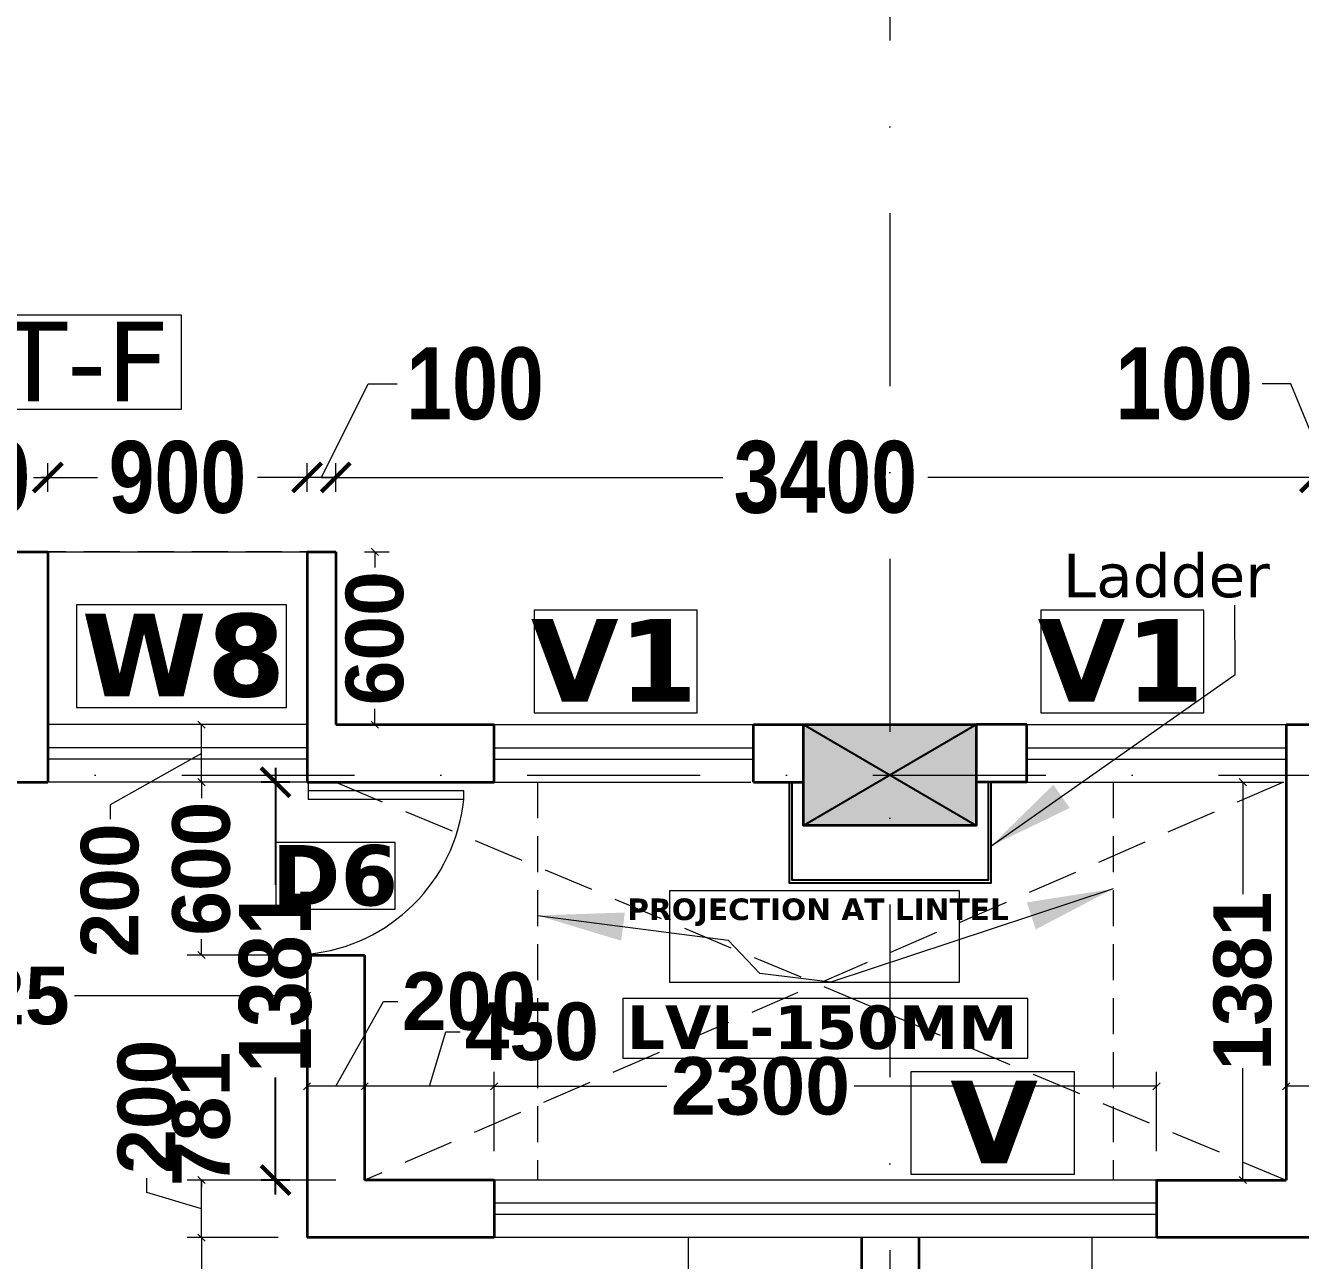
# Model space of a CAD drawing. Header units: millimetres. Extents: x -3092155 to 4513934, y -12317808 to 1850003.
# Drawn here: x -453517 to -449089, y -5674337 to -5670049 of the extents above; entities that cross this region are included whole.
import ezdxf

# ---------------------------------------------------------------- set-up
doc = ezdxf.new("R2010")
doc.units = ezdxf.units.MM
doc.header["$LTSCALE"] = 2
doc.header["$MEASUREMENT"] = 0
doc.header["$PDMODE"] = 34
doc.header["$PDSIZE"] = 500
for name, pattern in [('DASHDOT', [1, 0.5, -0.25, 0, -0.25]), ('DASHED2', [0.375, 0.25, -0.125]), ('HIDDEN', [0.375, 0.25, -0.125])]:
    doc.linetypes.add(name, pattern=pattern)
for name, color, linetype, lineweight, true_color in [('AEROW', 7, 'Continuous', 15, 0x0d0d0d), ('duct text', 7, 'Continuous', 5, 0x30182a), ('partation wall', 7, 'Continuous', 20, 0x525023)]:
    doc.layers.add(name, color=color, linetype=linetype, lineweight=lineweight, true_color=true_color)
for name, color, linetype, lineweight in [('coloumn', 10, 'Continuous', 35), ('cornice', 12, 'Continuous', 25), ('D DIM', 250, 'Continuous', 9), ('D6', 10, 'Continuous', 5), ('DOOR', 27, 'Continuous', 5), ('glass', 5, 'Continuous', 15), ('GRID', 251, 'DASHDOT', 5), ('ldr', 11, 'Continuous', 25), ('PARGOLA', 115, 'DASHED2', 5), ('PROJ', 251, 'HIDDEN', 5), ('SILL', 74, 'Continuous', 9), ('taxe', 7, 'Continuous', 9), ('TEXT', 7, 'Continuous', 13), ('toi.dim.', 214, 'Continuous', 9), ('VENTI', 162, 'Continuous', 5), ('WAll', 250, 'Continuous', 35)]:
    doc.layers.add(name, color=color, linetype=linetype, lineweight=lineweight)
doc.styles.add('INNER DIM', font='ARIALNB.TTF', dxfattribs={"height": 250})
doc.styles.add('int dim', font='arialbd.ttf', dxfattribs={"height": 200})
doc.styles.add('style2', font='verdana.ttf')
doc.dimstyles.new('external final', dxfattribs={"dimscale": 0, "dimtxt": 250, "dimasz": 100, "dimexe": 50, "dimexo": 50, "dimgap": 50, "dimtad": 0, "dimdec": 0, "dimzin": 0, "dimdsep": 46, "dimtxsty": 'INNER DIM', "dimblk": 'ARCHTICK', "dimcen": 100, "dimdle": 50, "dimclrd": 256, "dimclre": 256, "dimclrt": 256, "dimadec": 0, "dimazin": 0, "dimtfac": 1, "dimtdec": 0, "dimtix": 1, "dimtmove": 1, "dimatfit": 3, "dimfxl": 50, "dimfxlon": 1, "dimtolj": 1, "dimtzin": 0, "dimlwd": -1, "dimlwe": -1, "dimarcsym": 1})
doc.dimstyles.new('INNER DIM', dxfattribs={"dimscale": 0, "dimtxt": 250, "dimasz": 100, "dimexe": 50, "dimexo": 50, "dimgap": 50, "dimtad": 0, "dimdec": 0, "dimzin": 0, "dimdsep": 46, "dimtxsty": 'INNER DIM', "dimblk": 'ARCHTICK', "dimcen": 100, "dimdle": 50, "dimclrd": 256, "dimclre": 256, "dimclrt": 256, "dimadec": 0, "dimazin": 0, "dimtfac": 1, "dimtdec": 0, "dimtix": 1, "dimtmove": 2, "dimatfit": 3, "dimfxl": 50, "dimfxlon": 1, "dimtolj": 1, "dimtzin": 0, "dimlwd": -1, "dimlwe": -1, "dimarcsym": 1})
doc.dimstyles.new('toilet detail', dxfattribs={"dimtxt": 150, "dimasz": 25, "dimexe": 50, "dimexo": 100, "dimgap": 25, "dimtad": 0, "dimdec": 0, "dimzin": 3, "dimdsep": 46, "dimtxsty": 'int dim', "dimblk": 'OBLIQUE', "dimcen": 90, "dimclrd": 214, "dimclre": 214, "dimclrt": 256, "dimadec": 0, "dimazin": 0, "dimtfac": 1, "dimtdec": 0, "dimtofl": 0, "dimtmove": 1, "dimatfit": 3, "dimfxl": 1, "dimfrac": 1, "dimtolj": 1, "dimtzin": 0, "dimlwd": -1, "dimlwe": -1, "dimarcsym": 1})

# ---------------------------------------------------------------- blocks, each defined once
blk = doc.blocks.new('*D53')
at = {"layer": 'D DIM', "ltscale": 100, "transparency": 16777216}
for p, q in [((-449122.5542616784, -5671292.856560628), (-449222.5542616784, -5671292.856560628)), ((-448988.8840531189, -5671617.738005701), (-449122.5542616784, -5671292.856560628)), ((-449038.882442645, -5671667.738005701), (-449038.882442645, -5671567.738005701)), ((-448938.8856635928, -5671667.738005701), (-448938.8856635928, -5671567.738005701)), ((-448938.8856635928, -5671617.738005701), (-449038.882442645, -5671617.738005701)), ((-448938.8856635928, -5671617.738005701), (-449038.882442645, -5671617.738005701))]:
    blk.add_line(p, q, dxfattribs=at)
at = {"layer": 'Defpoints', "color": 0, "lineweight": 50, "ltscale": 100, "transparency": 16777216}
for p in [(-449038.882442645, -5671617.738005701), (-449038.882442645, -5671876.23310758), (-448938.8856635928, -5671876.23265616)]:
    blk.add_point(p, dxfattribs=at)
at = {"layer": 'D DIM', "ltscale": 100, "transparency": 16777216, "insert": (-449493.1374813237, -5671292.856560628), "char_height": 250, "attachment_point": 5, "style": 'INNER DIM'}
blk.add_mtext('\\A1;100', dxfattribs=at)
blk = doc.blocks.new('_ArchTick')
at = {"color": 0, "linetype": 'ByBlock', "const_width": 0.15}
blk.add_lwpolyline([(-0.5, -0.5), (0.5, 0.5)], dxfattribs=at)
blk = doc.blocks.new('*D54')
at = {"layer": 'D DIM', "ltscale": 100, "transparency": 16777216}
for p, q in [((-452438.8841193335, -5671667.738005701), (-452438.8841193335, -5671567.738005701)), ((-449038.882442645, -5671667.738005701), (-449038.882442645, -5671567.738005701)), ((-452488.8841193335, -5671617.738005701), (-451095.0735947682, -5671617.738005701)), ((-448988.882442645, -5671617.738005701), (-450382.6929672103, -5671617.738005701))]:
    blk.add_line(p, q, dxfattribs=at)
at = {"layer": 'Defpoints', "color": 0, "lineweight": 50, "ltscale": 100, "transparency": 16777216}
for p in [(-452438.8841193335, -5671617.738005701), (-452438.8841193335, -5671876.23265616), (-449038.882442645, -5671876.23310758)]:
    blk.add_point(p, dxfattribs=at)
at = {"layer": 'D DIM', "ltscale": 100, "transparency": 16777216, "xscale": 100, "yscale": 100, "zscale": 100, "rotation": 180}
blk.add_blockref('_ArchTick', (-452438.8841193335, -5671617.738005701), dxfattribs=at)
at = {"layer": 'D DIM', "ltscale": 100, "transparency": 16777216, "xscale": 100, "yscale": 100, "zscale": 100}
blk.add_blockref('_ArchTick', (-449038.882442645, -5671617.738005701), dxfattribs=at)
at = {"layer": 'D DIM', "ltscale": 100, "transparency": 16777216, "insert": (-450738.8832809892, -5671617.738005701), "char_height": 250, "attachment_point": 5, "style": 'INNER DIM'}
blk.add_mtext('\\A1;3400', dxfattribs=at)
blk = doc.blocks.new('*D55')
at = {"layer": 'D DIM', "ltscale": 100, "transparency": 16777216}
for p, q in [((-452488.8841193334, -5671617.738005701), (-452326.0406874248, -5671292.856560628)), ((-452326.0406874248, -5671292.856560628), (-452226.0406874248, -5671292.856560628)), ((-452538.8841193333, -5671667.738005701), (-452538.8841193333, -5671567.738005701)), ((-452438.8841193335, -5671667.738005701), (-452438.8841193335, -5671567.738005701)), ((-452438.8841193335, -5671617.738005701), (-452538.8841193333, -5671617.738005701)), ((-452438.8841193335, -5671617.738005701), (-452538.8841193333, -5671617.738005701))]:
    blk.add_line(p, q, dxfattribs=at)
at = {"layer": 'Defpoints', "color": 0, "lineweight": 50, "ltscale": 100, "transparency": 16777216}
for p in [(-452538.8841193333, -5671617.738005701), (-452538.8841193333, -5671876.23265616), (-452438.8841193335, -5671876.23265616)]:
    blk.add_point(p, dxfattribs=at)
at = {"layer": 'D DIM', "ltscale": 100, "transparency": 16777216, "insert": (-451955.4574677795, -5671292.856560628), "char_height": 250, "attachment_point": 5, "style": 'INNER DIM'}
blk.add_mtext('\\A1;100', dxfattribs=at)
blk = doc.blocks.new('*D56')
at = {"layer": 'D DIM', "ltscale": 100, "transparency": 16777216}
for p, q in [((-453438.8841193332, -5671667.738005701), (-453438.8841193332, -5671567.738005701)), ((-452538.8841193333, -5671667.738005701), (-452538.8841193333, -5671567.738005701)), ((-453488.8841193332, -5671617.738005701), (-453266.2886213796, -5671617.738005701)), ((-452488.8841193333, -5671617.738005701), (-452711.4796172868, -5671617.738005701))]:
    blk.add_line(p, q, dxfattribs=at)
at = {"layer": 'Defpoints', "color": 0, "lineweight": 50, "ltscale": 100, "transparency": 16777216}
for p in [(-453438.8841193332, -5671617.738005701), (-453438.8841193332, -5671876.233107577), (-452538.8841193333, -5671876.23265616)]:
    blk.add_point(p, dxfattribs=at)
at = {"layer": 'D DIM', "ltscale": 100, "transparency": 16777216, "xscale": 100, "yscale": 100, "zscale": 100, "rotation": 180}
blk.add_blockref('_ArchTick', (-453438.8841193332, -5671617.738005701), dxfattribs=at)
at = {"layer": 'D DIM', "ltscale": 100, "transparency": 16777216, "xscale": 100, "yscale": 100, "zscale": 100}
blk.add_blockref('_ArchTick', (-452538.8841193333, -5671617.738005701), dxfattribs=at)
at = {"layer": 'D DIM', "ltscale": 100, "transparency": 16777216, "insert": (-452988.8841193332, -5671617.738005701), "char_height": 250, "attachment_point": 5, "style": 'INNER DIM'}
blk.add_mtext('\\A1;900', dxfattribs=at)
blk = doc.blocks.new('*D361')
at = {"layer": 'D DIM', "ltscale": 100, "transparency": 16777216}
for p, q in [((-454038.9093337015, -5671667.738005701), (-454038.9093337015, -5671567.738005701)), ((-453438.9093337015, -5671667.738005701), (-453438.9093337015, -5671567.738005701)), ((-454038.9093337015, -5671617.738005701), (-454014.7790472076, -5671617.738005701)), ((-453438.9093337015, -5671617.738005701), (-453463.0396201953, -5671617.738005701))]:
    blk.add_line(p, q, dxfattribs=at)
at = {"layer": 'Defpoints', "color": 0, "lineweight": 50, "ltscale": 100, "transparency": 16777216}
for p in [(-454038.9093337015, -5671617.738005701), (-454038.9093337015, -5671876.233616744), (-453438.9093337015, -5671876.233616745)]:
    blk.add_point(p, dxfattribs=at)
at = {"layer": 'D DIM', "ltscale": 100, "transparency": 16777216, "insert": (-453738.9093337015, -5671617.738005701), "char_height": 250, "attachment_point": 5, "style": 'INNER DIM'}
blk.add_mtext('\\A1;600', dxfattribs=at)
blk = doc.blocks.new('F.F')
at = {"layer": 'coloumn', "ltscale": 100}
blk.add_hatch(color=256, dxfattribs=at).paths.add_polyline_path([(-222834.9387058715, -5825806.199522617), (-222834.9387058715, -5826156.199522617), (-223434.9387058712, -5826156.199522617), (-223434.9387058712, -5825806.199522617)])
at = {"layer": 'coloumn', "lineweight": 25, "ltscale": 100}
for p, q in [((-223434.9387058712, -5826156.199522617), (-222834.9387058715, -5825806.199522617)), ((-223434.9387058712, -5825806.199522617), (-222834.9387058715, -5826156.199522617))]:
    blk.add_line(p, q, dxfattribs=at)
at = {"layer": 'coloumn', "ltscale": 100}
blk.add_lwpolyline([(-222834.9387058715, -5825806.199522617), (-222834.9387058715, -5826156.199522617), (-223434.9387058712, -5826156.199522617), (-223434.9387058712, -5825806.199522617)], close=True, dxfattribs=at)
blk = doc.blocks.new('1000 DOOR R')
at = {"layer": 'DOOR', "color": 252, "ltscale": 200}
for p, q in [((-900.0000000002939, -900.0000000079117), (0, -900.0000000009311)), ((-900.0000000002939, -900.0000000079117), (-900.0000000004659, -950.0000000088307)), ((-900.0000000004659, -950.0000000088307), (0, -950.0000000004657)), ((0, -1000), (-9.313226e-10, -900.0000000009311))]:
    blk.add_line(p, q, dxfattribs=at)
blk.add_arc((96.18426488310726, -1002.966401599998), 1001.491472483967, 95.4612376322135, 174.0988179155206, dxfattribs=at)
blk = doc.blocks.new('_Oblique')
at = {"color": 0, "linetype": 'ByBlock', "lineweight": -2}
blk.add_line((-0.5, -0.5), (0.5, 0.5), dxfattribs=at)
blk = doc.blocks.new('*D1259')
at = {"layer": 'Defpoints', "color": 0, "lineweight": 50, "ltscale": 100, "transparency": 16777216}
for p in [(-1424526.603036676, -5386891.937811417), (-1424159.846117936, -5386891.937811417), (-1423986.792024805, -5389760.687019235)]:
    blk.add_point(p, dxfattribs=at)
at = {"layer": 'toi.dim.', "color": 214, "ltscale": 100, "transparency": 16777216}
for p, q in [((-1424259.846117936, -5386891.937811417), (-1424576.603036676, -5386891.937811417)), ((-1424526.603036676, -5386891.937811417), (-1424526.603036676, -5388000.493861437)), ((-1424526.603036676, -5389760.687019235), (-1424526.603036676, -5388652.130969213)), ((-1424086.792024805, -5389760.687019235), (-1424576.603036676, -5389760.687019235))]:
    blk.add_line(p, q, dxfattribs=at)
at = {"layer": 'toi.dim.', "color": 214, "ltscale": 100, "transparency": 16777216, "xscale": 25, "yscale": 25, "zscale": 25}
for p, rotation in [((-1424526.603036676, -5386891.937811417), 90), ((-1424526.603036676, -5389760.687019235), 270)]:
    blk.add_blockref('_Oblique', p, dxfattribs=dict(at, rotation=rotation))
at = {"layer": 'toi.dim.', "ltscale": 100, "transparency": 16777216, "insert": (-1424526.603036675, -5388326.312415326), "char_height": 200, "attachment_point": 5, "rotation": 90, "style": 'int dim'}
blk.add_mtext('\\A1;2869', dxfattribs=at)
blk = doc.blocks.new('*D1260')
at = {"layer": 'Defpoints', "color": 0, "lineweight": 50, "ltscale": 100, "transparency": 16777216}
for p in [(-1424526.603036676, -5386691.937811417), (-1423959.846117937, -5386691.937811417), (-1424159.846117936, -5386891.937811417)]:
    blk.add_point(p, dxfattribs=at)
at = {"layer": 'toi.dim.', "color": 214, "ltscale": 100, "transparency": 16777216}
for p, q in [((-1424716.21763422, -5386735.053432154), (-1424716.21763422, -5386685.053432154)), ((-1424526.603036676, -5386791.937811417), (-1424716.21763422, -5386735.053432154)), ((-1424059.846117937, -5386691.937811417), (-1424576.603036676, -5386691.937811417)), ((-1424526.603036676, -5386891.937811417), (-1424526.603036676, -5386691.937811417)), ((-1424259.846117936, -5386891.937811417), (-1424576.603036676, -5386891.937811417))]:
    blk.add_line(p, q, dxfattribs=at)
at = {"layer": 'toi.dim.', "color": 214, "ltscale": 100, "transparency": 16777216, "xscale": 25, "yscale": 25, "zscale": 25}
for p, rotation in [((-1424526.603036676, -5386691.937811417), 90), ((-1424526.603036676, -5386891.937811417), 270)]:
    blk.add_blockref('_Oblique', p, dxfattribs=dict(at, rotation=rotation))
at = {"layer": 'toi.dim.', "ltscale": 100, "transparency": 16777216, "insert": (-1424716.21763422, -5386437.338561758), "char_height": 200, "attachment_point": 5, "rotation": 90, "style": 'int dim'}
blk.add_mtext('\\A1;200', dxfattribs=at)
blk = doc.blocks.new('*D1261')
at = {"layer": 'Defpoints', "color": 0, "lineweight": 50, "ltscale": 100, "transparency": 16777216}
for p in [(-1424526.603036676, -5385910.687359995), (-1424159.846117936, -5385910.687359995), (-1423959.846117937, -5386691.937811417)]:
    blk.add_point(p, dxfattribs=at)
at = {"layer": 'toi.dim.', "color": 214, "ltscale": 100, "transparency": 16777216}
for p, q in [((-1424526.603036676, -5385910.687359995), (-1424526.603036676, -5385885.687359993)), ((-1424259.846117936, -5385910.687359995), (-1424576.603036676, -5385910.687359995)), ((-1424059.846117937, -5386691.937811417), (-1424576.603036676, -5386691.937811417)), ((-1424526.603036676, -5386691.937811417), (-1424526.603036676, -5386716.937811417))]:
    blk.add_line(p, q, dxfattribs=at)
at = {"layer": 'toi.dim.', "color": 214, "ltscale": 100, "transparency": 16777216, "xscale": 25, "yscale": 25, "zscale": 25}
for p, rotation in [((-1424526.603036676, -5385910.687359995), 270), ((-1424526.603036676, -5386691.937811417), 90)]:
    blk.add_blockref('_Oblique', p, dxfattribs=dict(at, rotation=rotation))
at = {"layer": 'toi.dim.', "ltscale": 100, "transparency": 16777216, "insert": (-1424526.603036676, -5386479.637960876), "char_height": 200, "attachment_point": 5, "rotation": 90, "style": 'int dim'}
blk.add_mtext('\\A1;781', dxfattribs=at)
blk = doc.blocks.new('*D1262')
at = {"layer": 'Defpoints', "color": 0, "lineweight": 50, "ltscale": 100, "transparency": 16777216}
for p in [(-1424526.603036676, -5385310.687359995), (-1424159.846117937, -5385310.687359995), (-1424159.846117936, -5385910.687359995)]:
    blk.add_point(p, dxfattribs=at)
at = {"layer": 'toi.dim.', "color": 214, "ltscale": 100, "transparency": 16777216}
for p, q in [((-1424259.846117937, -5385310.687359995), (-1424576.603036676, -5385310.687359995)), ((-1424526.603036676, -5385310.687359995), (-1424526.603036676, -5385365.428151263)), ((-1424526.603036676, -5385910.687359995), (-1424526.603036676, -5385855.946568727)), ((-1424259.846117936, -5385910.687359995), (-1424576.603036676, -5385910.687359995))]:
    blk.add_line(p, q, dxfattribs=at)
at = {"layer": 'toi.dim.', "color": 214, "ltscale": 100, "transparency": 16777216, "xscale": 25, "yscale": 25, "zscale": 25}
for p, rotation in [((-1424526.603036676, -5385310.687359995), 90), ((-1424526.603036676, -5385910.687359995), 270)]:
    blk.add_blockref('_Oblique', p, dxfattribs=dict(at, rotation=rotation))
at = {"layer": 'toi.dim.', "ltscale": 100, "transparency": 16777216, "insert": (-1424526.603036675, -5385610.687359996), "char_height": 200, "attachment_point": 5, "rotation": 90, "style": 'int dim'}
blk.add_mtext('\\A1;600', dxfattribs=at)
blk = doc.blocks.new('*D1263')
at = {"layer": 'Defpoints', "color": 0, "lineweight": 50, "ltscale": 100, "transparency": 16777216}
for p in [(-1424526.603036676, -5385110.687359993), (-1424159.846117937, -5385110.687359993), (-1424159.846117937, -5385310.687359995)]:
    blk.add_point(p, dxfattribs=at)
at = {"layer": 'toi.dim.', "color": 214, "ltscale": 100, "transparency": 16777216}
for p, q in [((-1424259.846117937, -5385110.687359993), (-1424576.603036676, -5385110.687359993)), ((-1424526.603036676, -5385310.687359995), (-1424526.603036676, -5385110.687359993)), ((-1424526.603036676, -5385210.687359995), (-1424843.860881153, -5385388.508630118)), ((-1424259.846117937, -5385310.687359995), (-1424576.603036676, -5385310.687359995)), ((-1424843.860881153, -5385388.508630118), (-1424843.860881153, -5385438.508630118))]:
    blk.add_line(p, q, dxfattribs=at)
at = {"layer": 'toi.dim.', "color": 214, "ltscale": 100, "transparency": 16777216, "xscale": 25, "yscale": 25, "zscale": 25}
for p, rotation in [((-1424526.603036676, -5385110.687359993), 90), ((-1424526.603036676, -5385310.687359995), 270)]:
    blk.add_blockref('_Oblique', p, dxfattribs=dict(at, rotation=rotation))
at = {"layer": 'toi.dim.', "ltscale": 100, "transparency": 16777216, "insert": (-1424843.860881152, -5385686.223500515), "char_height": 200, "attachment_point": 5, "rotation": 90, "style": 'int dim'}
blk.add_mtext('\\A1;200', dxfattribs=at)
blk = doc.blocks.new('*D1279')
at = {"layer": 'Defpoints', "color": 0, "lineweight": 50, "ltscale": 100, "transparency": 16777216}
for p in [(-1420998.813513536, -5385310.687359996), (-1420984.846117937, -5386691.937811417), (-1420910.355960824, -5386691.937811417)]:
    blk.add_point(p, dxfattribs=at)
at = {"layer": 'toi.dim.', "color": 214, "ltscale": 100, "transparency": 16777216}
for p, q in [((-1420910.355960824, -5385310.687359996), (-1420910.355960824, -5385699.300307398)), ((-1420898.813513536, -5385310.687359996), (-1420860.355960824, -5385310.687359996)), ((-1420910.355960824, -5386691.937811417), (-1420910.355960824, -5386303.324864014)), ((-1420884.846117937, -5386691.937811417), (-1420860.355960824, -5386691.937811417))]:
    blk.add_line(p, q, dxfattribs=at)
at = {"layer": 'toi.dim.', "color": 214, "ltscale": 100, "transparency": 16777216, "xscale": 25, "yscale": 25, "zscale": 25}
for p, rotation in [((-1420910.355960824, -5385310.687359996), 90), ((-1420910.355960824, -5386691.937811417), 270)]:
    blk.add_blockref('_Oblique', p, dxfattribs=dict(at, rotation=rotation))
at = {"layer": 'toi.dim.', "ltscale": 100, "transparency": 16777216, "insert": (-1420910.355960823, -5386001.312585706), "char_height": 200, "attachment_point": 5, "rotation": 90, "style": 'int dim'}
blk.add_mtext('\\A1;1381', dxfattribs=at)
blk = doc.blocks.new('*D1281')
at = {"layer": 'Defpoints', "color": 0, "lineweight": 50, "ltscale": 100, "transparency": 16777216}
for p in [(-1426884.83952837, -5385966.937472882), (-1426884.83952837, -5386052.520902377), (-1424159.846117936, -5386035.968751323)]:
    blk.add_point(p, dxfattribs=at)
at = {"layer": 'toi.dim.', "color": 214, "ltscale": 100, "transparency": 16777216}
for p, q in [((-1426884.83952837, -5386052.520902377), (-1425623.110217423, -5386052.520902377)), ((-1426884.83952837, -5386066.937472882), (-1426884.83952837, -5386102.520902377)), ((-1424159.846117936, -5386052.520902377), (-1424966.971063262, -5386052.520902377)), ((-1424159.846117936, -5386135.968751323), (-1424159.846117936, -5386102.520902377))]:
    blk.add_line(p, q, dxfattribs=at)
at = {"layer": 'toi.dim.', "color": 214, "ltscale": 100, "transparency": 16777216, "xscale": 25, "yscale": 25, "zscale": 25, "rotation": 180}
blk.add_blockref('_Oblique', (-1426884.83952837, -5386052.520902377), dxfattribs=at)
at = {"layer": 'toi.dim.', "color": 214, "ltscale": 100, "transparency": 16777216, "xscale": 25, "yscale": 25, "zscale": 25}
blk.add_blockref('_Oblique', (-1424159.846117936, -5386052.520902377), dxfattribs=at)
at = {"layer": 'toi.dim.', "ltscale": 100, "transparency": 16777216, "insert": (-1425295.040640343, -5386052.520902377), "char_height": 200, "attachment_point": 5, "style": 'int dim'}
blk.add_mtext('\\A1;2725', dxfattribs=at)
blk = doc.blocks.new('*D1282')
at = {"layer": 'Defpoints', "color": 0, "lineweight": 50, "ltscale": 100, "transparency": 16777216}
for p in [(-1420759.846117936, -5386366.311052016), (-1420759.846117936, -5386445.937504073), (-1420559.846117936, -5386445.937504073)]:
    blk.add_point(p, dxfattribs=at)
at = {"layer": 'toi.dim.', "color": 214, "ltscale": 100, "transparency": 16777216}
for p, q in [((-1420759.846117936, -5386345.937504073), (-1420759.846117936, -5386316.311052016)), ((-1420559.846117936, -5386345.937504073), (-1420559.846117936, -5386316.311052016)), ((-1420559.846117936, -5386366.311052016), (-1420759.846117936, -5386366.311052016))]:
    blk.add_line(p, q, dxfattribs=at)
at = {"layer": 'toi.dim.', "color": 214, "ltscale": 100, "transparency": 16777216, "xscale": 25, "yscale": 25, "zscale": 25, "rotation": 180}
blk.add_blockref('_Oblique', (-1420759.846117936, -5386366.311052016), dxfattribs=at)
at = {"layer": 'toi.dim.', "color": 214, "ltscale": 100, "transparency": 16777216, "xscale": 25, "yscale": 25, "zscale": 25}
blk.add_blockref('_Oblique', (-1420559.846117936, -5386366.311052016), dxfattribs=at)
at = {"layer": 'toi.dim.', "ltscale": 100, "transparency": 16777216, "insert": (-1420426.394654841, -5386202.225103858), "char_height": 200, "attachment_point": 5, "style": 'int dim'}
blk.add_mtext('\\A1;200', dxfattribs=at)
blk = doc.blocks.new('*D1283')
at = {"layer": 'Defpoints', "color": 0, "lineweight": 50, "ltscale": 100, "transparency": 16777216}
for p in [(-1423509.846117936, -5386366.311052016), (-1423509.846117936, -5386691.937811417), (-1421209.846117937, -5386691.937811417)]:
    blk.add_point(p, dxfattribs=at)
at = {"layer": 'toi.dim.', "color": 214, "ltscale": 100, "transparency": 16777216}
for p, q in [((-1423509.846117936, -5386591.937811417), (-1423509.846117936, -5386316.311052016)), ((-1421209.846117937, -5386591.937811417), (-1421209.846117937, -5386316.311052016)), ((-1423509.846117936, -5386366.311052016), (-1422910.562352589, -5386366.311052016)), ((-1421209.846117937, -5386366.311052016), (-1422259.743798701, -5386366.311052016))]:
    blk.add_line(p, q, dxfattribs=at)
at = {"layer": 'toi.dim.', "color": 214, "ltscale": 100, "transparency": 16777216, "xscale": 25, "yscale": 25, "zscale": 25, "rotation": 180}
blk.add_blockref('_Oblique', (-1423509.846117936, -5386366.311052016), dxfattribs=at)
at = {"layer": 'toi.dim.', "color": 214, "ltscale": 100, "transparency": 16777216, "xscale": 25, "yscale": 25, "zscale": 25}
blk.add_blockref('_Oblique', (-1421209.846117937, -5386366.311052016), dxfattribs=at)
at = {"layer": 'toi.dim.', "ltscale": 100, "transparency": 16777216, "insert": (-1422585.153075645, -5386366.311052016), "char_height": 200, "attachment_point": 5, "style": 'int dim'}
blk.add_mtext('\\A1;2300', dxfattribs=at)
blk = doc.blocks.new('*D1284')
at = {"layer": 'Defpoints', "color": 0, "lineweight": 50, "ltscale": 100, "transparency": 16777216}
for p in [(-1423959.846117937, -5386366.311052016), (-1423959.846117937, -5386691.937811417), (-1423509.846117936, -5386691.937811417)]:
    blk.add_point(p, dxfattribs=at)
at = {"layer": 'toi.dim.', "color": 214, "ltscale": 100, "transparency": 16777216}
for p, q in [((-1423734.846117937, -5386366.311052016), (-1423677.961738673, -5386176.696454472)), ((-1423677.961738673, -5386176.696454472), (-1423627.961738674, -5386176.696454472)), ((-1423959.846117937, -5386591.937811417), (-1423959.846117937, -5386316.311052016)), ((-1423509.846117936, -5386591.937811417), (-1423509.846117936, -5386316.311052016)), ((-1423509.846117936, -5386366.311052016), (-1423959.846117937, -5386366.311052016))]:
    blk.add_line(p, q, dxfattribs=at)
at = {"layer": 'toi.dim.', "color": 214, "ltscale": 100, "transparency": 16777216, "xscale": 25, "yscale": 25, "zscale": 25, "rotation": 180}
blk.add_blockref('_Oblique', (-1423959.846117937, -5386366.311052016), dxfattribs=at)
at = {"layer": 'toi.dim.', "color": 214, "ltscale": 100, "transparency": 16777216, "xscale": 25, "yscale": 25, "zscale": 25}
blk.add_blockref('_Oblique', (-1423509.846117936, -5386366.311052016), dxfattribs=at)
at = {"layer": 'toi.dim.', "ltscale": 100, "transparency": 16777216, "insert": (-1423379.360101565, -5386176.696454472), "char_height": 200, "attachment_point": 5, "style": 'int dim'}
blk.add_mtext('\\A1;450', dxfattribs=at)
blk = doc.blocks.new('*D1285')
at = {"layer": 'Defpoints', "color": 0, "lineweight": 50, "ltscale": 100, "transparency": 16777216}
for p in [(-1424159.846117936, -5386366.311052016), (-1424159.846117936, -5386691.937811417), (-1423959.846117937, -5386691.937811417)]:
    blk.add_point(p, dxfattribs=at)
at = {"layer": 'toi.dim.', "color": 214, "ltscale": 100, "transparency": 16777216}
for p, q in [((-1424059.846117936, -5386366.311052016), (-1423894.766201727, -5386071.829405871)), ((-1423894.766201727, -5386071.829405871), (-1423844.766201727, -5386071.829405871)), ((-1424159.846117936, -5386591.937811417), (-1424159.846117936, -5386316.311052016)), ((-1423959.846117937, -5386591.937811417), (-1423959.846117937, -5386316.311052016)), ((-1423959.846117937, -5386366.311052016), (-1424159.846117936, -5386366.311052016))]:
    blk.add_line(p, q, dxfattribs=at)
at = {"layer": 'toi.dim.', "color": 214, "ltscale": 100, "transparency": 16777216, "xscale": 25, "yscale": 25, "zscale": 25, "rotation": 180}
blk.add_blockref('_Oblique', (-1424159.846117936, -5386366.311052016), dxfattribs=at)
at = {"layer": 'toi.dim.', "color": 214, "ltscale": 100, "transparency": 16777216, "xscale": 25, "yscale": 25, "zscale": 25}
blk.add_blockref('_Oblique', (-1423959.846117937, -5386366.311052016), dxfattribs=at)
at = {"layer": 'toi.dim.', "ltscale": 100, "transparency": 16777216, "insert": (-1423597.051331331, -5386071.829405871), "char_height": 200, "attachment_point": 5, "style": 'int dim'}
blk.add_mtext('\\A1;200', dxfattribs=at)
blk = doc.blocks.new('*D1287')
at = {"layer": 'Defpoints', "color": 0, "lineweight": 50, "ltscale": 100, "transparency": 16777216}
for p in [(-1424059.846117933, -5384510.687811414), (-1423924.413361342, -5384510.687811414), (-1424059.846117937, -5385110.687359997)]:
    blk.add_point(p, dxfattribs=at)
at = {"layer": 'toi.dim.', "color": 214, "ltscale": 100, "transparency": 16777216}
for p, q in [((-1423959.846117933, -5384510.687811414), (-1423874.413361342, -5384510.687811414)), ((-1423924.413361342, -5384510.687811414), (-1423924.413361342, -5384565.428376975)), ((-1423924.413361342, -5385110.687359997), (-1423924.413361342, -5385055.946794437)), ((-1423959.846117938, -5385110.687359997), (-1423874.413361342, -5385110.687359997))]:
    blk.add_line(p, q, dxfattribs=at)
at = {"layer": 'toi.dim.', "color": 214, "ltscale": 100, "transparency": 16777216, "xscale": 25, "yscale": 25, "zscale": 25}
for p, rotation in [((-1423924.413361342, -5384510.687811414), 90), ((-1423924.413361342, -5385110.687359997), 270)]:
    blk.add_blockref('_Oblique', p, dxfattribs=dict(at, rotation=rotation))
at = {"layer": 'toi.dim.', "ltscale": 100, "transparency": 16777216, "insert": (-1423924.413361341, -5384810.687585705), "char_height": 200, "attachment_point": 5, "rotation": 90, "style": 'int dim'}
blk.add_mtext('\\A1;600', dxfattribs=at)
blk = doc.blocks.new('6yuj6kit')
at = {"layer": 'duct text', "ltscale": 0.1}
blk.add_lwpolyline([(-165811.3263464243, -5599640.294786533), (-164302.9558680904, -5599640.294786533), (-164302.9558680904, -5599969.432986788), (-165811.3263464243, -5599969.432986788)], close=True, dxfattribs=at)
at = {"layer": 'duct text', "ltscale": 0.1, "insert": (-165055.7475147239, -5599805.016750827), "char_height": 276.6393491514364, "width": 1547.237478852213, "attachment_point": 5, "style": 'style2'}
blk.add_mtext('\\pxt11;DUCT-F', dxfattribs=at)
blk = doc.blocks.new('*D1302')
at = {"layer": 'cornice', "ltscale": 100, "transparency": 16777216}
for p, q in [((-452648.428578728, -5672626.246067867), (-452648.428578728, -5673032.935414511)), ((-452598.428578728, -5672676.246067867), (-452698.428578728, -5672676.246067867)), ((-452648.428578728, -5674107.496521046), (-452648.428578728, -5673700.807174402)), ((-452598.428578728, -5674057.496521046), (-452698.428578728, -5674057.496521046))]:
    blk.add_line(p, q, dxfattribs=at)
at = {"layer": 'Defpoints', "color": 0, "lineweight": 50, "ltscale": 100, "transparency": 16777216}
for p in [(-451888.9400621869, -5672676.246067867), (-452648.428578728, -5674057.496521046), (-451888.940062691, -5674057.496521046)]:
    blk.add_point(p, dxfattribs=at)
at = {"layer": 'cornice', "ltscale": 100, "transparency": 16777216, "xscale": 100, "yscale": 100, "zscale": 100}
for p, rotation in [((-452648.428578728, -5672676.246067867), 90), ((-452648.428578728, -5674057.496521046), 270)]:
    blk.add_blockref('_ArchTick', p, dxfattribs=dict(at, rotation=rotation))
at = {"layer": 'cornice', "lineweight": 50, "ltscale": 100, "transparency": 16777216, "insert": (-452648.4285787271, -5673366.871294457), "char_height": 250, "attachment_point": 5, "rotation": 90, "style": 'INNER DIM'}
blk.add_mtext('\\A1;1381', dxfattribs=at)
blk = doc.blocks.new('u67u6ujuj')
at = {"layer": 'D6', "ltscale": 0.1}
blk.add_lwpolyline([(-1423853.823221508, -5385520.075816084), (-1424268.637377166, -5385520.075816084), (-1424268.637377166, -5385751.797918447), (-1423853.823221508, -5385751.797918447)], close=True, dxfattribs=at)
at = {"layer": 'glass', "ltscale": 100}
for p, q in [((-1424159.846117937, -5385190.687359998), (-1425059.846117937, -5385190.687359998)), ((-1423509.846117432, -5385190.687358239), (-1422609.846117426, -5385190.687358238)), ((-1421659.846117943, -5385190.687359997), (-1420759.846117936, -5385190.687359997)), ((-1424159.846117937, -5385230.687359999), (-1425059.846117937, -5385230.687359997)), ((-1423509.846117432, -5385230.687358236), (-1422609.846117426, -5385230.687358237)), ((-1421659.846117943, -5385230.687359995), (-1420759.846117936, -5385230.687359997)), ((-1421209.846117937, -5386771.937811418), (-1423509.846117937, -5386771.937811415)), ((-1421209.846117937, -5386811.937811415), (-1423509.846117937, -5386811.937811418))]:
    blk.add_line(p, q, dxfattribs=at)
at = {"layer": 'ldr', "ltscale": 100}
for points in [[(-1421784.992552925, -5385310.687359995), (-1421784.992552925, -5385660.495628933), (-1422484.699682959, -5385660.495628933), (-1422484.699682959, -5385310.687359995)], [(-1421794.992552925, -5385310.687359995), (-1421794.992552925, -5385650.495628935), (-1422474.699682959, -5385650.495628935), (-1422474.699682959, -5385310.687359995)]]:
    blk.add_lwpolyline(points, dxfattribs=at)
at = {"layer": 'PARGOLA', "ltscale": 350}
for p, q in [((-1424059.846117937, -5385310.687359995), (-1420759.846117937, -5386691.937811417)), ((-1420768.818570475, -5385310.687359996), (-1423959.846117937, -5386691.937811417))]:
    blk.add_line(p, q, dxfattribs=at)
at = {"layer": 'partation wall', "ltscale": 100}
for p, q in [((-1422834.846117936, -5389917.916957087), (-1422834.846117934, -5386891.93781142)), ((-1421434.846117937, -5386891.937811417), (-1421434.846117938, -5389917.916957089))]:
    blk.add_line(p, q, dxfattribs=at)
at = {"layer": 'PROJ', "ltscale": 250}
for p, q in [((-1424059.846117937, -5384510.687359996), (-1425059.846117937, -5384510.687359997)), ((-1423359.846117935, -5385310.687359996), (-1423359.846117937, -5386691.937811417)), ((-1421359.846117937, -5385310.687359996), (-1421359.846117937, -5386691.937811417))]:
    blk.add_line(p, q, dxfattribs=at)
at = {"layer": 'SILL', "ltscale": 100}
for p, q in [((-1424159.846117937, -5385110.687359993), (-1425059.846117937, -5385110.687359993)), ((-1423509.846117432, -5385110.687358238), (-1422609.846117426, -5385110.687358237)), ((-1421659.846117943, -5385110.687359997), (-1420759.846117936, -5385110.687359996)), ((-1424159.846117937, -5385310.687359995), (-1425059.846117937, -5385310.687359995)), ((-1423509.846117432, -5385310.687358237), (-1422618.818569964, -5385310.687358238)), ((-1421659.846117943, -5385310.687359995), (-1420768.818570475, -5385310.687359996)), ((-1421209.846117937, -5386691.937811417), (-1423509.846117936, -5386691.937811417)), ((-1421209.846117937, -5386891.937811418), (-1423509.846117937, -5386891.937811417))]:
    blk.add_line(p, q, dxfattribs=at)
at = {"layer": 'taxe', "ltscale": 0.1}
blk.add_lwpolyline([(-1421656.73935873, -5386061.346412304), (-1423062.952877143, -5386061.346412304), (-1423062.952877143, -5386268.721539005), (-1421656.73935873, -5386268.721539005)], close=True, dxfattribs=at)
at = {"layer": 'TEXT', "ltscale": 100}
blk.add_lwpolyline([(-1421894.004876148, -5385687.331967888), (-1422901.371008203, -5385687.331967888), (-1422901.371008203, -5386005.013956247), (-1421894.004876148, -5386005.013956247)], close=True, dxfattribs=at)
at = {"layer": 'VENTI', "ltscale": 100}
for points in [[(-1424960.169725913, -5385051.354816709), (-1424230.542485759, -5385051.354816709), (-1424230.542485759, -5384694.183780831), (-1424960.169725913, -5384694.183780831)], [(-1423371.577175951, -5385069.797664751), (-1422805.467316846, -5385069.797664751), (-1422805.467316846, -5384712.62662887), (-1423371.577175951, -5384712.62662887)], [(-1421611.936999152, -5385069.797666509), (-1421045.827140047, -5385069.797666509), (-1421045.827140047, -5384712.626630628), (-1421611.936999152, -5384712.626630628)], [(-1421495.610079047, -5386672.535543123), (-1422061.719938152, -5386672.535543123), (-1422061.719938152, -5386315.364507241), (-1421495.610079047, -5386315.364507241)]]:
    blk.add_lwpolyline(points, close=True, dxfattribs=at)
at = {"layer": 'WAll', "ltscale": 100}
for p, q in [((-1425659.846117936, -5384510.687359993), (-1425059.846117937, -5384510.687359996)), ((-1425659.846117932, -5384510.687811414), (-1425059.846117932, -5384510.687811414)), ((-1425059.846117937, -5384510.687359997), (-1425059.846117937, -5385310.687359991)), ((-1424159.846117937, -5384510.687359997), (-1424159.846117937, -5385310.687359996)), ((-1424159.846117933, -5384510.687811414), (-1424059.846117933, -5384510.687811414)), ((-1424059.846117937, -5384510.687359996), (-1424059.846117937, -5385110.687359997)), ((-1424059.846117937, -5385110.687359997), (-1423509.846117432, -5385110.687359998)), ((-1423509.846117432, -5385310.687359998), (-1423509.846117432, -5385110.687359998)), ((-1422609.846117426, -5385310.687359998), (-1422609.846117425, -5385110.687358239)), ((-1422609.846117425, -5385110.687358238), (-1422434.846117942, -5385110.687360698)), ((-1421659.846117943, -5385110.687359997), (-1421834.846117942, -5385110.687360698)), ((-1421659.846117943, -5385310.687359995), (-1421659.846117943, -5385110.687359997)), ((-1420759.846117936, -5385110.687359997), (-1420759.846117936, -5385550.687359993)), ((-1420759.846117936, -5385110.687359997), (-1420659.846117937, -5385110.687359997)), ((-1420759.846117936, -5385210.687496161), (-1420759.846117936, -5386691.937811417)), ((-1425659.846117936, -5385310.687359991), (-1425059.846117937, -5385310.687359991)), ((-1424159.846117937, -5385310.687359995), (-1423509.846117432, -5385310.687359998)), ((-1422609.846117426, -5385310.687359998), (-1422434.846117942, -5385310.687359995)), ((-1421659.846117943, -5385310.687359995), (-1421834.846117942, -5385310.687359995)), ((-1424159.846117936, -5385910.687359995), (-1424159.846117936, -5386891.937811417)), ((-1424159.846117936, -5385910.687359995), (-1423959.846117936, -5385910.687359995)), ((-1423959.846117936, -5385910.687359995), (-1423959.846117937, -5386691.937811417)), ((-1423509.846117936, -5386691.937811417), (-1423959.846117937, -5386691.937811417)), ((-1423509.846117936, -5386691.937811417), (-1423509.846117937, -5386891.937811417)), ((-1421209.846117937, -5386691.937811417), (-1421209.846117937, -5386891.937811417)), ((-1421209.846117937, -5386691.937811417), (-1420759.846117937, -5386691.937811417)), ((-1423509.846117937, -5386891.937811417), (-1424159.846117936, -5386891.937811417)), ((-1422234.846117936, -5386891.937811417), (-1422234.846117937, -5389760.687019236)), ((-1422034.846117936, -5386891.937811417), (-1422034.846117936, -5389760.687019236)), ((-1420559.846117937, -5386891.937811417), (-1421209.846117937, -5386891.937811418)), ((-1420559.846117937, -5386891.937811417), (-1420759.846117937, -5386891.937811417))]:
    blk.add_line(p, q, dxfattribs=at)
at = {"layer": 'DOOR', "ltscale": 100, "extrusion": (0, 0, -1), "xscale": -0.5999999999997379, "yscale": 0.5999999999997379, "zscale": -0.6000000002695848, "rotation": 180}
blk.add_blockref('1000 DOOR R', (1424155.859778855, -5385910.687359995), dxfattribs=at)
at = {"layer": 'D6', "ltscale": 0.1, "insert": (-1424062.924598242, -5385635.263365668), "char_height": 210, "attachment_point": 5, "style": 'style2'}
blk.add_mtext('\\pxt11;{\\fVerdana|b1|i0|c0|p34;D6}', dxfattribs=at)
at = {"layer": 'taxe', "ltscale": 0.1, "char_height": 151.2, "attachment_point": 5, "style": 'style2'}
for s, insert in [('\\pxt11;Ladder', (-1421175.725480687, -5384593.956433786)), ('\\pxt11;{\\fVerdana|b1|i0|c0|p34;LVL-150MM}', (-1422370.437744677, -5386162.522293856))]:
    blk.add_mtext(s, dxfattribs=dict(at, insert=insert))
at = {"layer": 'TEXT', "ltscale": 100, "insert": (-1421719.59234019, -5385714.223149985), "char_height": 75, "width": 1331.503801880404, "attachment_point": 3, "style": 'style2'}
blk.add_mtext('\\pxqc;{\\fVerdana|b1|i0|c0|p34;PROJECTION AT LINTEL}', dxfattribs=at)
at = {"layer": 'VENTI', "ltscale": 100, "insert": (-1424588.409204781, -5384871.785955263), "char_height": 287, "attachment_point": 5, "style": 'style2'}
blk.add_mtext('\\pxt11;{\\fVerdana|b1|i0|c0|p34;W8}', dxfattribs=at)
at = {"layer": 'VENTI', "ltscale": 0.1, "char_height": 287, "attachment_point": 5, "style": 'style2'}
for s, insert in [('\\pxt11;{\\fVerdana|b1|i0|c0|p34;V1}', (-1423093.227938114, -5384887.423793736)), ('\\pxt11;{\\fVerdana|b1|i0|c0|p34;V1}', (-1421333.587761315, -5384887.423795493)), ('\\pxt11;{\\fVerdana|b1|i0|c0|p34;V}', (-1421773.959316884, -5386490.161672107))]:
    blk.add_mtext(s, dxfattribs=dict(at, insert=insert))
at = {"layer": 'toi.dim.', "ltscale": 100}
for base, p1, p2, angle, picture, middle in [((-1423924.413361342, -5384510.687811414), (-1424059.846117937, -5385110.687359997), (-1424059.846117933, -5384510.687811414), 90, '*D1287', (-1423924.413361341, -5384810.687585705)), ((-1424526.603036676, -5385310.687359995), (-1424159.846117936, -5385910.687359995), (-1424159.846117937, -5385310.687359995), 90, '*D1262', (-1424526.603036675, -5385610.687359996)), ((-1423959.846117937, -5386366.311052016), (-1423509.846117936, -5386691.937811417), (-1423959.846117937, -5386691.937811417), 180, '*D1284', (-1423602.961738673, -5386176.696454472)), ((-1424526.603036676, -5386691.937811417), (-1424159.846117936, -5386891.937811417), (-1423959.846117937, -5386691.937811417), 90, '*D1260', (-1424716.21763422, -5386660.053432154))]:
    dim = blk.add_linear_dim(base=base, p1=p1, p2=p2, angle=angle, dimstyle='toilet detail', dxfattribs=at)
    dim.commit()
    dim.dimension.update_dxf_attribs({"geometry": picture, "text_midpoint": middle})
for base, p1, p2, angle, picture, middle in [((-1424526.603036676, -5385110.687359993), (-1424159.846117937, -5385310.687359995), (-1424159.846117937, -5385110.687359993), 90, '*D1263', (-1424843.860881152, -5385463.508630118)), ((-1424526.603036676, -5385910.687359995), (-1423959.846117937, -5386691.937811417), (-1424159.846117936, -5385910.687359995), 90, '*D1261', (-1424526.603036676, -5386479.637960876)), ((-1426884.83952837, -5386052.520902378), (-1424159.846117936, -5386035.968751324), (-1426884.83952837, -5385966.937472882), 180, '*D1281', (-1425295.040640343, -5386052.520902378)), ((-1424159.846117936, -5386366.311052016), (-1423959.846117937, -5386691.937811417), (-1424159.846117936, -5386691.937811417), 180, '*D1285', (-1423819.766201727, -5386071.829405871)), ((-1420759.846117936, -5386366.311052016), (-1420559.846117936, -5386445.937504073), (-1420759.846117936, -5386445.937504074), 180, '*D1282', (-1420426.394654841, -5386202.225103858)), ((-1423509.846117936, -5386366.311052016), (-1421209.846117937, -5386691.937811417), (-1423509.846117936, -5386691.937811417), 180, '*D1283', (-1422585.153075645, -5386366.311052016))]:
    dim = blk.add_linear_dim(base=base, p1=p1, p2=p2, angle=angle, dimstyle='toilet detail', dxfattribs=at)
    dim.commit()
    dim.dimension.update_dxf_attribs({"geometry": picture, "text_midpoint": middle, "dimtype": 160})
for base, p1, p2, picture, middle in [((-1420910.355960825, -5386691.937811417), (-1420998.813513537, -5385310.687359996), (-1420984.846117938, -5386691.937811417), '*D1279', (-1420910.355960824, -5386001.312585706)), ((-1424526.603036677, -5386891.937811417), (-1423986.792024806, -5389760.687019235), (-1424159.846117937, -5386891.937811417), '*D1259', (-1424526.603036676, -5388326.312415326))]:
    dim = blk.add_linear_dim(base=base, p1=p1, p2=p2, angle=90, dimstyle='toilet detail', dxfattribs=at)
    dim.commit()
    dim.dimension.update_dxf_attribs({"geometry": picture, "text_midpoint": middle, "insert": (-9.313225746154785e-10, 0)})
at = {"layer": 'AEROW', "ltscale": 100}
for points in [[(-1421784.992552925, -5385532.105571744), (-1420937.04782361, -5384936.249194439), (-1420938.161614126, -5384695.41297717)], [(-1421359.846117936, -5385680.514148235), (-1422341.199123744, -5386005.013956247), (-1422587.936028645, -5385975.073842512)], [(-1423359.846117936, -5385773.245964741), (-1422696.905835152, -5385859.206943711), (-1422587.936028645, -5385975.073842512)]]:
    blk.add_leader(points, dimstyle='INNER DIM', override={"dimscale": 1, "dimtxt": 200, "dimasz": 300, "dimfxl": 6, "dimfxlon": 1}, dxfattribs=at)

msp = doc.modelspace()

# ---------------------------------------------------------------- linework, layer by layer
at = {"layer": 'GRID', "color": 5, "ltscale": 600}
msp.add_line((-450514.7111627072, -5657499.373618293), (-450514.7111627072, -5742293.19036301), dxfattribs=at)
at = {"layer": 'GRID', "color": 6, "ltscale": 600}
msp.add_line((-460174.5851218564, -5672651.232656341), (-367335.124683726, -5672651.232656343), dxfattribs=at)
at = {"layer": 'SILL', "ltscale": 100}
msp.add_line((-454938.9400626919, -5671876.246069628), (-452538.9400626919, -5671876.246521044), dxfattribs=at)

# ---------------------------------------------------------------- block references
at = {"layer": 'coloumn'}
msp.add_blockref('F.F', (-227379.7976416377, 153329.9659050368), dxfattribs=at)
at = {"layer": 'cornice', "color": 3, "lineweight": 50}
msp.add_blockref('6yuj6kit', (-288672.6590358249, -71412.72943193652), dxfattribs=at)
at = {"layer": 'WAll'}
msp.add_blockref('u67u6ujuj', (971620.9060552448, -287365.5587096298), dxfattribs=at)

# ---------------------------------------------------------------- dimensions: what is measured, and where the dimension line sits
at = {"layer": 'cornice', "color": 3, "lineweight": 50, "ltscale": 100}
dim = msp.add_linear_dim(base=(-452648.428578728, -5674057.496521046), p1=(-451888.9400621869, -5672676.246067867), p2=(-451888.940062691, -5674057.496521046), angle=90, dimstyle='external final', override={"dimscale": 1}, dxfattribs=at)
dim.commit()
dim.dimension.update_dxf_attribs({"geometry": '*D1302', "text_midpoint": (-452648.4285787271, -5673366.871294457)})
at = {"layer": 'D DIM', "ltscale": 100}
for base, p1, p2, picture, middle in [((-452538.8841193333, -5671617.738005701), (-452438.8841193335, -5671876.23265616), (-452538.8841193333, -5671876.23265616), '*D55', (-452176.0406874248, -5671292.856560628)), ((-449038.882442645, -5671617.738005701), (-448938.8856635928, -5671876.23265616), (-449038.882442645, -5671876.23310758), '*D53', (-449272.5542616784, -5671292.856560628))]:
    dim = msp.add_linear_dim(base=base, p1=p1, p2=p2, dimstyle='INNER DIM', override={"dimscale": 1, "dimtmove": 1}, dxfattribs=at)
    dim.commit()
    dim.dimension.update_dxf_attribs({"geometry": picture, "text_midpoint": middle, "dimtype": 160})
for base, p1, p2, picture, middle in [((-454038.9093337015, -5671617.738005701), (-453438.9093337015, -5671876.233616745), (-454038.9093337015, -5671876.233616744), '*D361', (-453738.9093337015, -5671617.738005701)), ((-453438.8841193332, -5671617.738005701), (-452538.8841193333, -5671876.23265616), (-453438.8841193332, -5671876.233107577), '*D56', (-452988.8841193332, -5671617.738005701)), ((-452438.8841193335, -5671617.738005701), (-449038.882442645, -5671876.23310758), (-452438.8841193335, -5671876.23265616), '*D54', (-450738.8832809892, -5671617.738005701))]:
    dim = msp.add_linear_dim(base=base, p1=p1, p2=p2, dimstyle='INNER DIM', override={"dimscale": 1}, dxfattribs=at)
    dim.commit()
    dim.dimension.update_dxf_attribs({"geometry": picture, "text_midpoint": middle})

doc.saveas('drawing.dxf')
